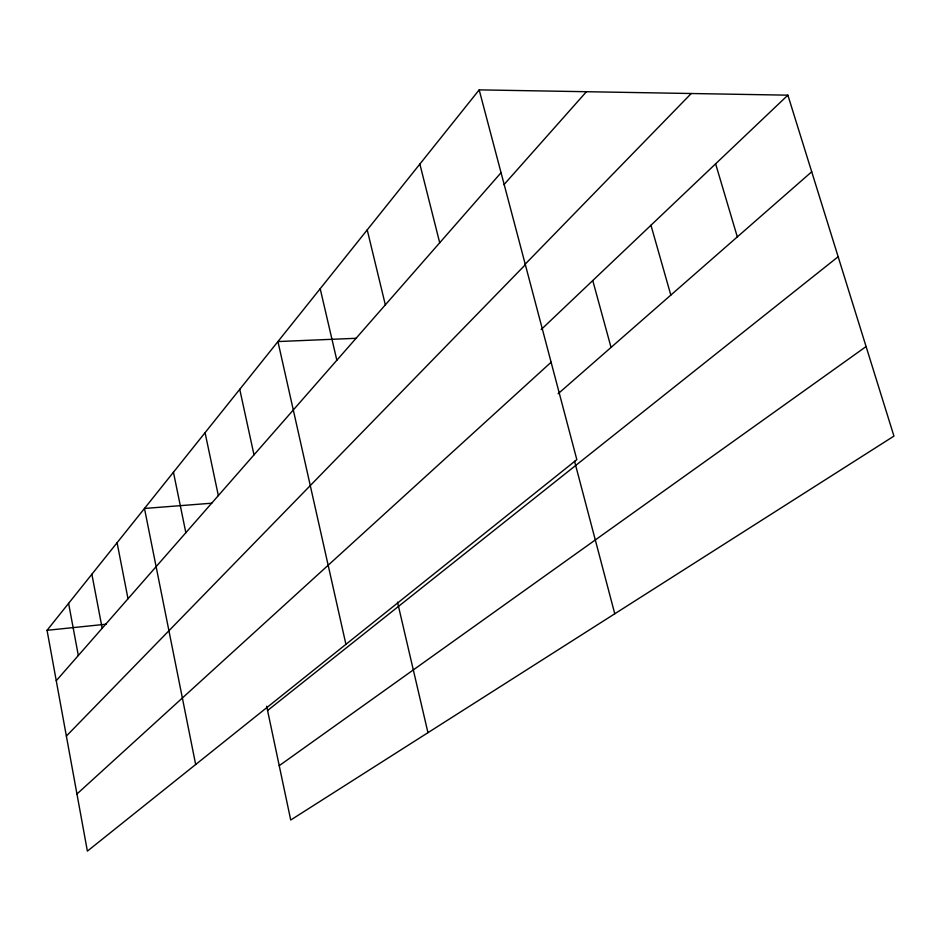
<?xml version="1.0" encoding="UTF-8"?>
<svg xmlns="http://www.w3.org/2000/svg" width="941" height="941" viewBox="0 0 941 941"><rect width="100%" height="100%" fill="white"/><g stroke="black" fill="none" stroke-linecap="round" stroke-linejoin="round"><path stroke-width="1.41" d="M479.181 89.877L576.833 459.643L87.384 851.123L47.05 630.305L479.181 89.877L787.876 95.17L893.95 436.095L290.722 820.023L266.668 706.256M56.26 680.708L501.059 172.697M503.941 184.695L586.431 91.712M525.031 264.327L691.247 93.512M66.364 736.062L525.349 264.715M541.146 329.585L787.876 95.17M76.95 793.992L551.108 362.238M558.107 393.75L811.718 171.78M267.562 710.526L838.149 256.728M279.23 765.68L866.096 346.559M47.05 630.305L106.121 624.212M211.807 503.2L144.479 508.458L195.669 764.515M356.474 338.278L277.936 341.559L345.923 644.338M715.619 163.828L737.321 236.897M650.96 225.252L670.827 295.098M592.759 280.559L611.05 347.417M574.551 461.243L614.767 613.779M419.862 164.063L439.706 242.766M367.225 229.898L385.34 304.86M397.514 602.169L427.955 732.674M320.199 288.711L336.843 360.25M239.743 389.315L253.999 454.868M205.067 432.684L218.347 495.589M173.45 472.241L185.847 532.7M117.084 542.722L128.011 598.758M91.877 574.245L102.169 628.27M68.599 603.357L78.326 655.501"/></g></svg>
